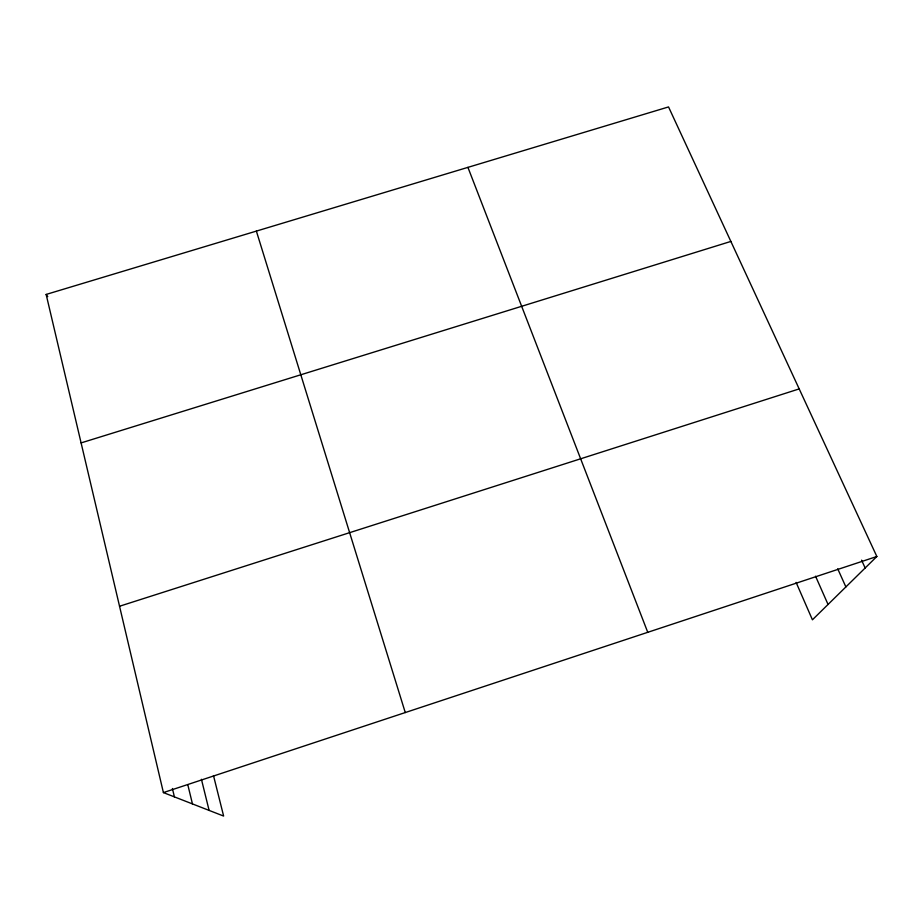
<?xml version="1.0" encoding="UTF-8"?>
<svg xmlns="http://www.w3.org/2000/svg" width="923" height="923" viewBox="0 0 923 923"><rect width="100%" height="100%" fill="white"/><g stroke="black" fill="none" stroke-linecap="round" stroke-linejoin="round"><path stroke-width="1.38" d="M213.49 775.585L223.631 816.07L163.406 792.592L46.15 294.437L668.54 106.93L876.85 556.5L812.425 619.806L796.111 582.401M163.406 792.592L876.85 556.5M119.54 606.249L799.191 388.906M81.097 442.902L730.854 241.434M46.15 294.437L47.754 296.652M861.563 560.157L865.163 567.991M837.726 568.822L845.883 586.936M815.54 576.194L828.046 604.461M467.926 167.363L647.75 632.313M256.375 231.108L405.266 712.556M201.422 779.277L209.106 810.406M187.796 784.7L192.457 803.921M172.405 788.507L174.401 796.872"/></g></svg>
